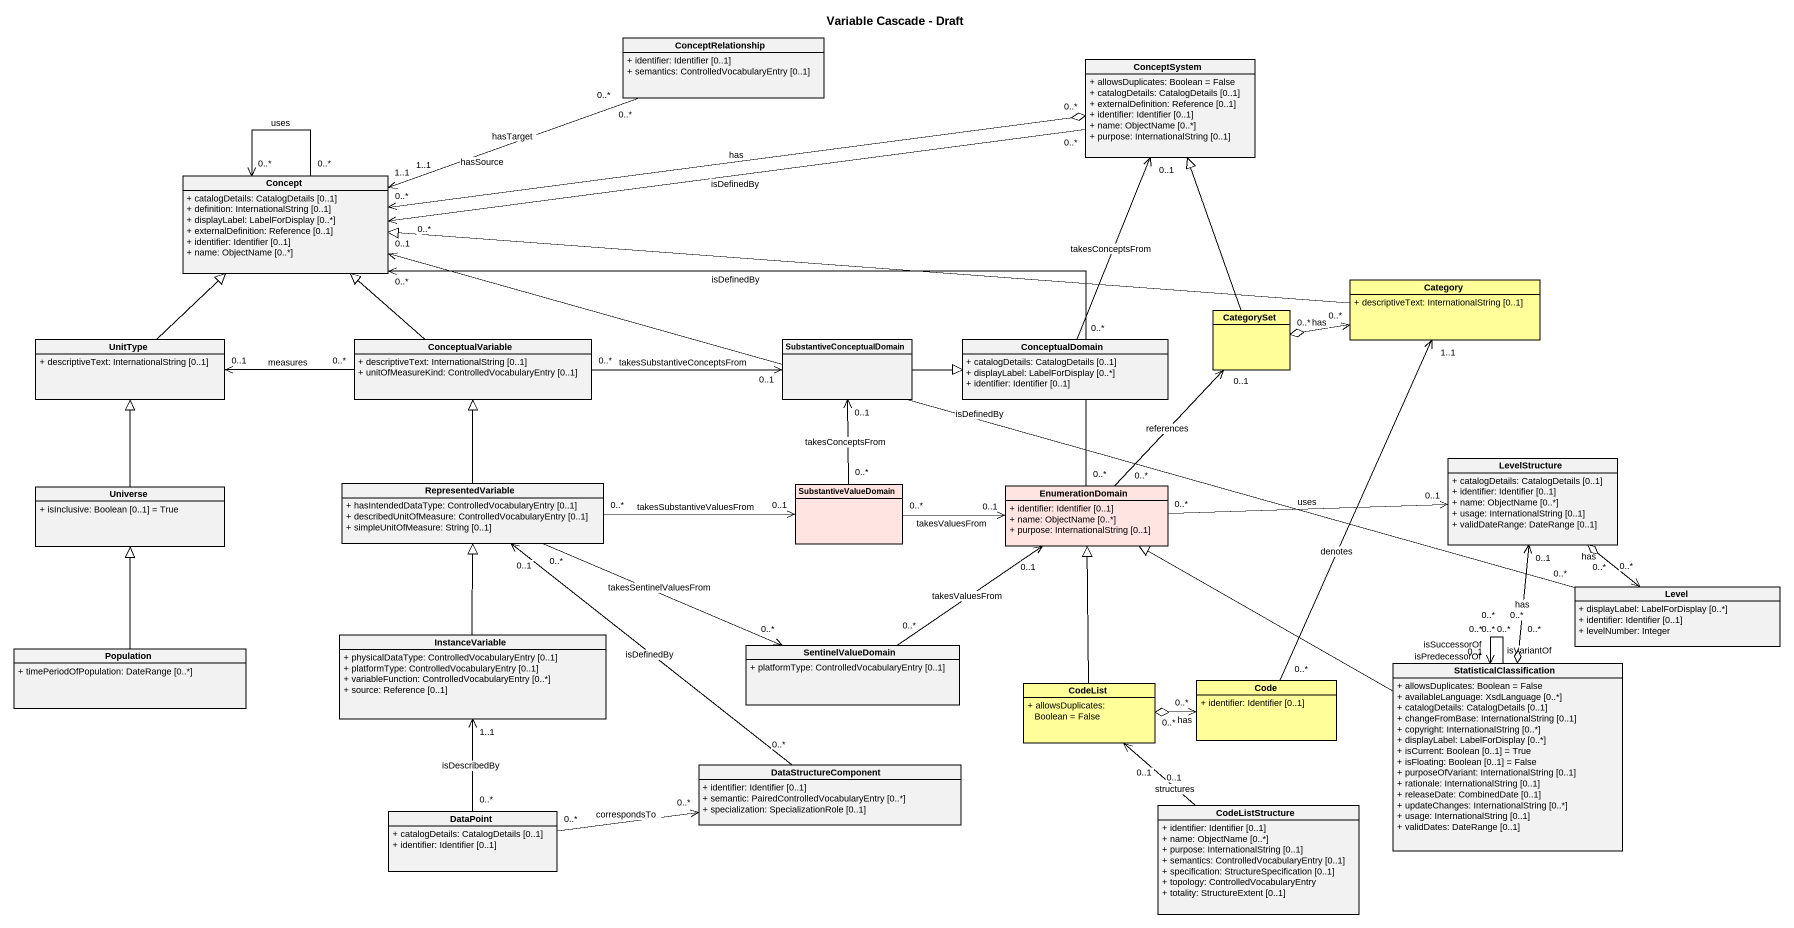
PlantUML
@startuml
title Variable Cascade - Draft
hide circle
hide empty members
skinparam classAttributeIconSize 0
class ConceptRelationship {
  + identifier: Identifier [0..1]
  + semantics: ControlledVocabularyEntry [0..1]
}
class ConceptSystem {
  + allowsDuplicates: Boolean = False
  + catalogDetails: CatalogDetails [0..1]
  + externalDefinition: Reference [0..1]
  + identifier: Identifier [0..1]
  + name: ObjectName [0..*]
  + purpose: InternationalString [0..1]
}
class Concept {
  + catalogDetails: CatalogDetails [0..1]
  + definition: InternationalString [0..1]
  + displayLabel: LabelForDisplay [0..*]
  + externalDefinition: Reference [0..1]
  + identifier: Identifier [0..1]
  + name: ObjectName [0..*]
}
class Category #FFFE99 {
  + descriptiveText: InternationalString [0..1]
}
class CategorySet #FFFE99
class UnitType {
  + descriptiveText: InternationalString [0..1]
}
class ConceptualVariable {
  + descriptiveText: InternationalString [0..1]
  + unitOfMeasureKind: ControlledVocabularyEntry [0..1]
}
class SubstantiveConceptualDomain
class ConceptualDomain {
  + catalogDetails: CatalogDetails [0..1]
  + displayLabel: LabelForDisplay [0..*]
  + identifier: Identifier [0..1]
}
class Universe {
  + isInclusive: Boolean [0..1] = True
}
class RepresentedVariable {
  + hasIntendedDataType: ControlledVocabularyEntry [0..1]
  + describedUnitOfMeasure: ControlledVocabularyEntry [0..1]
  + simpleUnitOfMeasure: String [0..1]
}
class SubstantiveValueDomain #FFE4E1
class EnumerationDomain #FFE4E1 {
  + identifier: Identifier [0..1]
  + name: ObjectName [0..*]
  + purpose: InternationalString [0..1]
}
class LevelStructure {
  + catalogDetails: CatalogDetails [0..1]
  + identifier: Identifier [0..1]
  + name: ObjectName [0..*]
  + usage: InternationalString [0..1]
  + validDateRange: DateRange [0..1]
}
class Level {
  + displayLabel: LabelForDisplay [0..*]
  + identifier: Identifier [0..1]
  + levelNumber: Integer
}
class InstanceVariable {
  + physicalDataType: ControlledVocabularyEntry [0..1]
  + platformType: ControlledVocabularyEntry [0..1]
  + variableFunction: ControlledVocabularyEntry [0..*]
  + source: Reference [0..1]
}
class SentinelValueDomain {
  + platformType: ControlledVocabularyEntry [0..1]
}
class Population {
  + timePeriodOfPopulation: DateRange [0..*]
}
class CodeList #FFFE99 {
  + allowsDuplicates: Boolean = False
}
class Code #FFFE99 {
  + identifier: Identifier [0..1]
}
class StatisticalClassification {
  + allowsDuplicates: Boolean = False
  + availableLanguage: XsdLanguage [0..*]
  + catalogDetails: CatalogDetails [0..1]
  + changeFromBase: InternationalString [0..1]
  + copyright: InternationalString [0..*]
  + displayLabel: LabelForDisplay [0..*]
  + isCurrent: Boolean [0..1] = True
  + isFloating: Boolean [0..1] = False
  + purposeOfVariant: InternationalString [0..1]
  + rationale: InternationalString [0..1]
  + releaseDate: CombinedDate [0..1]
  + updateChanges: InternationalString [0..*]
  + usage: InternationalString [0..1]
  + validDates: DateRange [0..1]
}
class DataStructureComponent {
  + identifier: Identifier [0..1]
  + semantic: PairedControlledVocabularyEntry [0..*]
  + specialization: SpecializationRole [0..1]
}
class DataPoint {
  + catalogDetails: CatalogDetails [0..1]
  + identifier: Identifier [0..1]
}
class CodeListStructure {
  + identifier: Identifier [0..1]
  + name: ObjectName [0..*]
  + purpose: InternationalString [0..1]
  + semantics: ControlledVocabularyEntry [0..1]
  + specification: StructureSpecification [0..1]
  + topology: ControlledVocabularyEntry
  + totality: StructureExtent [0..1]
}
ConceptRelationship "0..*" -left-> "1..1" Concept : hasSource
ConceptRelationship "0..*" -left-> "1..1" Concept : hasTarget
ConceptSystem "0..*" -left-> "0..*" Concept : isDefinedBy
Concept "0..*" <-right-o "0..*" ConceptSystem : has
Concept "0..*" --> "0..*" Concept : uses
Category -left-|> Concept
Category "0..*" <-left-o "0..*" CategorySet : has
CategorySet -up-|> ConceptSystem
UnitType -up-|> Concept
ConceptualVariable -up-|> Concept
ConceptualVariable "0..*" -left-> "0..1" UnitType : measures
ConceptualVariable "0..*" -right-> "0..1" SubstantiveConceptualDomain : takesSubstantiveConceptsFrom
SubstantiveConceptualDomain -right-|> ConceptualDomain
ConceptualDomain "0..*" -up-> "0..1" ConceptSystem : takesConceptsFrom
Universe -up-|> UnitType
RepresentedVariable -up-|> ConceptualVariable
RepresentedVariable "0..*" -right-> "0..1" SubstantiveValueDomain : takesSubstantiveValuesFrom
RepresentedVariable "0..*" -right-> "0..*" SentinelValueDomain : takesSentinelValuesFrom
SubstantiveValueDomain "0..*" -up-> "0..1" SubstantiveConceptualDomain : takesConceptsFrom
SubstantiveValueDomain "0..*" -right-> "0..1" EnumerationDomain : takesValuesFrom
EnumerationDomain "0..*" -left-> "0..*" Concept : isDefinedBy
EnumerationDomain "0..*" -up-> "0..1" CategorySet : references
EnumerationDomain "0..*" -right-> "0..1" LevelStructure : uses
LevelStructure "0..1" <--o "0..*" StatisticalClassification : has
Level "0..*" -left-> "0..1" Concept : isDefinedBy
Level "0..*" <-up-o "0..*" LevelStructure : has
InstanceVariable -up-|> RepresentedVariable
SentinelValueDomain "0..*" -up-> "0..1" EnumerationDomain : takesValuesFrom
Population -up-|> Universe
CodeList -up-|> EnumerationDomain
Code "0..*" -up-> "1..1" Category : denotes
Code "0..*" <-left-o "0..*" CodeList : has
StatisticalClassification -left-|> EnumerationDomain
StatisticalClassification "0..*" --> "0..1" StatisticalClassification : isVariantOf
StatisticalClassification "0..*" --> "0..*" StatisticalClassification : isSuccessorOf
StatisticalClassification "0..*" --> "0..*" StatisticalClassification : isPredecessorOf
DataStructureComponent "0..*" -up-> "0..1" RepresentedVariable : isDefinedBy
DataPoint "0..*" -up-> "1..1" InstanceVariable : isDescribedBy
DataPoint "0..*" -right-> "0..*" DataStructureComponent : correspondsTo
CodeListStructure "0..1" -up-> "0..1" CodeList : structures
@enduml
